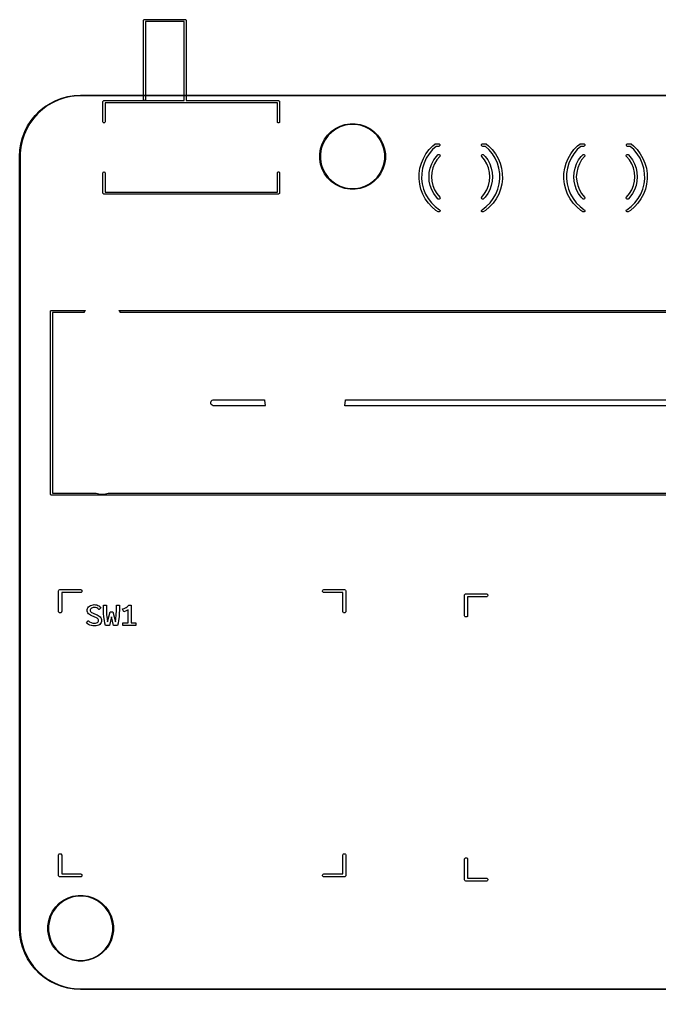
# Model space of a CAD drawing. Extents: x 110 to 212, y -82 to -34.
# Drawn here: x 110.48 to 142.03, y -82.02 to -34.25 of the extents above; entities that cross this region are included whole.
import ezdxf

# ---------------------------------------------------------------- set-up
doc = ezdxf.new("R2010")
doc.units = 0
doc.layers.add('BLACK', color=7, linetype='CONTINUOUS')

msp = doc.modelspace()

# ---------------------------------------------------------------- linework, layer by layer
at = {"layer": 'BLACK', "linetype": 'CONTINUOUS'}
for p, q in [((116.6, -34.3), (116.603806, -34.280866)), ((116.6, -38.25), (116.6, -34.3)), ((116.603806, -34.280866), (116.630866, -34.253806)), ((116.630866, -34.253806), (116.65, -34.25)), ((116.65, -34.25), (118.65, -34.25)), ((118.6, -34.35), (116.7, -34.35)), ((116.7, -34.35), (116.7, -38.25)), ((118.6, -38.25), (118.6, -34.35)), ((118.65, -34.25), (118.669134, -34.253806)), ((118.669134, -34.253806), (118.696194, -34.280866)), ((118.696194, -34.280866), (118.7, -34.3)), ((118.7, -34.3), (118.7, -38.25)), ((112.430257, -38.213224), (112.14482, -38.340309)), ((112.272042, -38.241961), (112.567062, -38.128713)), ((112.727415, -38.116672), (112.430257, -38.213224)), ((112.567062, -38.128713), (112.872304, -38.046923)), ((113.033037, -38.05171), (112.727415, -38.116672)), ((112.872304, -38.046923), (113.184423, -37.997489)), ((113.343775, -38.01905), (113.033037, -38.05171)), ((113.184423, -37.997489), (113.5, -37.98095)), ((113.5, -38.01905), (113.343775, -38.01905)), ((113.5, -37.98095), (194.5, -37.98095)), ((194.480954, -38.01905), (113.5, -38.01905)), ((111.621453, -38.680187), (111.389257, -38.889257)), ((111.479861, -38.756409), (111.725447, -38.557537)), ((111.87423, -38.496534), (111.621453, -38.680187)), ((111.725447, -38.557537), (111.990475, -38.385426)), ((112.14482, -38.340309), (111.87423, -38.496534)), ((111.990475, -38.385426), (112.272042, -38.241961)), ((114.6, -38.3), (114.603806, -38.280866)), ((114.6, -39.3), (114.6, -38.3)), ((114.603806, -38.280866), (114.630866, -38.253806)), ((114.630866, -38.253806), (114.65, -38.25)), ((114.65, -38.25), (116.6, -38.25)), ((116.65, -38.35), (114.7, -38.35)), ((114.7, -38.35), (114.7, -39.3)), ((116.6, -38.25), (116.7, -38.25)), ((116.7, -38.25), (116.6, -38.25)), ((118.65, -38.35), (116.65, -38.35)), ((116.7, -38.25), (118.6, -38.25)), ((123.2, -38.35), (118.65, -38.35)), ((118.7, -38.25), (123.25, -38.25)), ((123.2, -39.3), (123.2, -38.35)), ((123.25, -38.25), (123.269134, -38.253806)), ((123.269134, -38.253806), (123.296194, -38.280866)), ((123.296194, -38.280866), (123.3, -38.3)), ((123.3, -38.3), (123.3, -39.3)), ((111.180187, -39.121453), (110.996534, -39.37423)), ((111.057537, -39.225447), (111.256409, -38.979861)), ((111.389257, -38.889257), (111.180187, -39.121453)), ((111.256409, -38.979861), (111.479861, -38.756409)), ((110.840309, -39.64482), (110.713224, -39.930257)), ((110.741961, -39.772042), (110.885426, -39.490475)), ((110.996534, -39.37423), (110.840309, -39.64482)), ((110.885426, -39.490475), (111.057537, -39.225447)), ((114.603806, -39.319134), (114.6, -39.3)), ((114.630866, -39.346194), (114.603806, -39.319134)), ((114.669134, -39.346194), (114.630866, -39.346194)), ((114.696194, -39.319134), (114.669134, -39.346194)), ((114.7, -39.3), (114.696194, -39.319134)), ((123.203806, -39.319134), (123.2, -39.3)), ((123.230866, -39.346194), (123.203806, -39.319134)), ((123.269134, -39.346194), (123.230866, -39.346194)), ((123.296194, -39.319134), (123.269134, -39.346194)), ((123.3, -39.3), (123.296194, -39.319134)), ((125.848511, -39.768865), (126.054049, -39.619533)), ((126.071401, -39.64785), (125.87008, -39.794119)), ((126.054049, -39.619533), (126.280416, -39.504193)), ((126.293126, -39.534876), (126.071401, -39.64785)), ((126.280416, -39.504193), (126.52204, -39.425684)), ((126.529793, -39.457978), (126.293126, -39.534876)), ((126.52204, -39.425684), (126.772971, -39.385941)), ((126.775577, -39.41905), (126.529793, -39.457978)), ((126.772971, -39.385941), (127.027029, -39.385941)), ((127.024423, -39.41905), (126.775577, -39.41905)), ((127.270207, -39.457978), (127.024423, -39.41905)), ((127.027029, -39.385941), (127.27796, -39.425684)), ((127.506874, -39.534876), (127.270207, -39.457978)), ((127.27796, -39.425684), (127.519584, -39.504193)), ((127.728599, -39.64785), (127.506874, -39.534876)), ((127.519584, -39.504193), (127.745951, -39.619533)), ((127.92992, -39.794119), (127.728599, -39.64785)), ((127.745951, -39.619533), (127.951489, -39.768865)), ((110.546923, -40.372304), (110.628713, -40.067062)), ((110.713224, -39.930257), (110.616672, -40.227415)), ((110.628713, -40.067062), (110.741961, -39.772042)), ((125.519533, -40.154049), (125.668865, -39.948511)), ((125.694119, -39.97008), (125.54785, -40.171401)), ((125.668865, -39.948511), (125.848511, -39.768865)), ((125.87008, -39.794119), (125.694119, -39.97008)), ((128.105881, -39.97008), (127.92992, -39.794119)), ((127.951489, -39.768865), (128.131135, -39.948511)), ((128.25215, -40.171401), (128.105881, -39.97008)), ((128.131135, -39.948511), (128.280467, -40.154049)), ((110.497489, -40.684423), (110.546923, -40.372304)), ((110.55171, -40.533037), (110.51905, -40.843775)), ((110.616672, -40.227415), (110.55171, -40.533037)), ((125.325684, -40.62204), (125.404193, -40.380416)), ((125.434876, -40.393126), (125.357978, -40.629793)), ((125.404193, -40.380416), (125.519533, -40.154049)), ((125.54785, -40.171401), (125.434876, -40.393126)), ((128.365124, -40.393126), (128.25215, -40.171401)), ((128.280467, -40.154049), (128.395807, -40.380416)), ((128.442022, -40.629793), (128.365124, -40.393126)), ((128.395807, -40.380416), (128.474316, -40.62204)), ((130.673819, -40.659315), (130.855458, -40.473642)), ((131.017469, -40.5), (130.838235, -40.662879)), ((130.855458, -40.473642), (130.957232, -40.392965)), ((130.957232, -40.392965), (130.972515, -40.380861)), ((130.972515, -40.380861), (131.011472, -40.379242)), ((131.011472, -40.379242), (131.012612, -40.38)), ((131.012612, -40.38), (131.15, -40.38)), ((131.15, -40.5), (131.017469, -40.5)), ((131.15, -40.38), (131.172961, -40.384567)), ((131.172961, -40.495433), (131.15, -40.5)), ((131.172961, -40.384567), (131.205433, -40.417039)), ((131.205433, -40.462961), (131.172961, -40.495433)), ((131.205433, -40.417039), (131.205433, -40.462961)), ((133.254567, -40.417039), (133.287039, -40.384567)), ((133.254567, -40.462961), (133.254567, -40.417039)), ((133.287039, -40.495433), (133.254567, -40.462961)), ((133.287039, -40.384567), (133.31, -40.38)), ((133.31, -40.5), (133.287039, -40.495433)), ((133.31, -40.38), (133.447388, -40.38)), ((133.44253, -40.5), (133.31, -40.5)), ((133.621764, -40.66288), (133.44253, -40.5)), ((133.447388, -40.38), (133.448528, -40.379242)), ((133.448528, -40.379242), (133.487485, -40.380861)), ((133.487485, -40.380861), (133.502768, -40.392965)), ((133.502768, -40.392965), (133.502767, -40.392966)), ((133.502767, -40.392966), (133.604541, -40.473643)), ((133.604541, -40.473643), (133.78618, -40.659316)), ((137.808819, -40.659315), (137.990458, -40.473642)), ((138.152469, -40.5), (137.973235, -40.662879)), ((137.990458, -40.473642), (138.092232, -40.392965)), ((138.092232, -40.392965), (138.107515, -40.380861)), ((138.107515, -40.380861), (138.146472, -40.379242)), ((138.146472, -40.379242), (138.147612, -40.38)), ((138.147612, -40.38), (138.285, -40.38)), ((138.285, -40.5), (138.152469, -40.5)), ((138.285, -40.38), (138.307961, -40.384567)), ((138.307961, -40.495433), (138.285, -40.5)), ((138.307961, -40.384567), (138.340433, -40.417039)), ((138.340433, -40.462961), (138.307961, -40.495433)), ((138.340433, -40.417039), (138.340433, -40.462961)), ((140.389567, -40.417039), (140.422039, -40.384567)), ((140.389567, -40.462961), (140.389567, -40.417039)), ((140.422039, -40.495433), (140.389567, -40.462961)), ((140.422039, -40.384567), (140.445, -40.38)), ((140.445, -40.5), (140.422039, -40.495433)), ((140.445, -40.38), (140.582388, -40.38)), ((140.57753, -40.5), (140.445, -40.5)), ((140.756764, -40.66288), (140.57753, -40.5)), ((140.582388, -40.38), (140.583528, -40.379242)), ((140.583528, -40.379242), (140.622485, -40.380861)), ((140.622485, -40.380861), (140.637768, -40.392965)), ((140.637768, -40.392965), (140.637767, -40.392966)), ((140.637767, -40.392966), (140.739541, -40.473643)), ((140.739541, -40.473643), (140.92118, -40.659316)), ((110.48095, -41), (110.497489, -40.684423)), ((110.48095, -79), (110.48095, -41)), ((110.51905, -40.843775), (110.51905, -41)), ((110.51905, -41), (110.51905, -79)), ((125.285941, -40.872971), (125.325684, -40.62204)), ((125.285941, -40.875577), (125.285941, -40.872971)), ((125.285941, -41.127029), (125.285941, -40.875577)), ((125.357978, -40.629793), (125.31905, -40.875577)), ((125.31905, -40.875577), (125.31905, -41.124423)), ((128.48095, -40.875577), (128.442022, -40.629793)), ((128.474316, -40.62204), (128.514059, -40.872971)), ((128.48095, -41.124423), (128.48095, -40.875577)), ((128.514059, -40.872971), (128.514059, -41.127029)), ((130.387702, -41.091666), (130.517065, -40.866427)), ((130.517065, -40.866427), (130.673819, -40.659315)), ((130.670278, -40.863264), (130.530947, -41.084512)), ((130.838235, -40.662879), (130.670278, -40.863264)), ((130.903243, -41.172225), (131.031185, -40.99584)), ((131.031185, -40.99584), (131.106801, -40.917401)), ((131.193201, -41.000678), (131.052681, -41.170833)), ((131.1068, -40.917401), (131.120329, -40.903364)), ((131.106801, -40.917401), (131.1068, -40.917401)), ((131.120329, -40.903364), (131.158721, -40.896557)), ((131.158721, -40.896557), (131.193781, -40.913616)), ((131.206729, -40.986641), (131.1932, -41.000677)), ((131.1932, -41.000677), (131.193201, -41.000678)), ((131.193781, -40.913616), (131.212119, -40.948025)), ((131.212119, -40.948025), (131.206729, -40.986641)), ((133.247881, -40.948025), (133.266219, -40.913616)), ((133.253271, -40.986641), (133.247881, -40.948025)), ((133.2668, -41.000677), (133.253271, -40.986641)), ((133.266219, -40.913616), (133.301279, -40.896557)), ((133.266799, -41.000678), (133.2668, -41.000677)), ((133.407319, -41.170833), (133.266799, -41.000678)), ((133.301279, -40.896557), (133.339671, -40.903364)), ((133.339671, -40.903364), (133.3532, -40.917401)), ((133.3532, -40.917401), (133.353199, -40.917401)), ((133.353199, -40.917401), (133.428815, -40.99584)), ((133.428815, -40.99584), (133.556757, -41.172225)), ((133.789721, -40.863265), (133.621764, -40.66288)), ((133.78618, -40.659316), (133.942934, -40.866428)), ((133.929052, -41.084512), (133.789721, -40.863265)), ((133.942934, -40.866428), (134.072297, -41.091666)), ((137.522702, -41.091666), (137.652065, -40.866427)), ((137.652065, -40.866427), (137.808819, -40.659315)), ((137.805278, -40.863264), (137.665947, -41.084512)), ((137.973235, -40.662879), (137.805278, -40.863264)), ((138.038243, -41.172225), (138.166185, -40.99584)), ((138.166185, -40.99584), (138.241801, -40.917401)), ((138.328201, -41.000678), (138.187681, -41.170833)), ((138.2418, -40.917401), (138.255329, -40.903364)), ((138.241801, -40.917401), (138.2418, -40.917401)), ((138.255329, -40.903364), (138.293721, -40.896557)), ((138.293721, -40.896557), (138.328781, -40.913616)), ((138.341729, -40.986641), (138.3282, -41.000677)), ((138.3282, -41.000677), (138.328201, -41.000678)), ((138.328781, -40.913616), (138.347119, -40.948025)), ((138.347119, -40.948025), (138.341729, -40.986641)), ((140.382881, -40.948025), (140.401219, -40.913616)), ((140.388271, -40.986641), (140.382881, -40.948025)), ((140.4018, -41.000677), (140.388271, -40.986641)), ((140.401219, -40.913616), (140.436279, -40.896557)), ((140.401799, -41.000678), (140.4018, -41.000677)), ((140.542319, -41.170833), (140.401799, -41.000678)), ((140.436279, -40.896557), (140.474671, -40.903364)), ((140.474671, -40.903364), (140.4882, -40.917401)), ((140.4882, -40.917401), (140.488199, -40.917401)), ((140.488199, -40.917401), (140.563815, -40.99584)), ((140.563815, -40.99584), (140.691757, -41.172225)), ((140.924721, -40.863265), (140.756764, -40.66288)), ((140.92118, -40.659316), (141.077934, -40.866428)), ((141.064052, -41.084512), (140.924721, -40.863265)), ((141.077934, -40.866428), (141.207297, -41.091666)), ((125.325684, -41.37796), (125.285941, -41.127029)), ((125.31905, -41.124423), (125.357978, -41.370207)), ((125.404193, -41.619584), (125.325684, -41.37796)), ((125.357978, -41.370207), (125.434876, -41.606874)), ((128.365124, -41.606874), (128.442022, -41.370207)), ((128.474316, -41.37796), (128.395807, -41.619584)), ((128.442022, -41.370207), (128.48095, -41.124423)), ((128.514059, -41.127029), (128.474316, -41.37796)), ((130.218952, -41.581884), (130.287798, -41.331429)), ((130.287798, -41.331429), (130.387702, -41.091666)), ((130.422799, -41.322561), (130.347818, -41.573044)), ((130.530947, -41.084512), (130.422799, -41.322561)), ((130.726622, -41.569476), (130.801061, -41.364683)), ((130.801061, -41.364683), (130.903243, -41.172225)), ((130.939811, -41.360462), (130.857241, -41.56511)), ((131.052681, -41.170833), (130.939811, -41.360462)), ((133.520189, -41.360462), (133.407319, -41.170833)), ((133.602759, -41.56511), (133.520189, -41.360462)), ((133.556757, -41.172225), (133.658939, -41.364683)), ((133.658939, -41.364683), (133.733378, -41.569476)), ((134.0372, -41.322561), (133.929052, -41.084512)), ((134.112181, -41.573044), (134.0372, -41.322561)), ((134.072297, -41.091666), (134.172201, -41.33143)), ((134.172201, -41.33143), (134.241047, -41.581884)), ((137.353952, -41.581884), (137.422798, -41.331429)), ((137.422798, -41.331429), (137.522702, -41.091666)), ((137.557799, -41.322561), (137.482818, -41.573044)), ((137.665947, -41.084512), (137.557799, -41.322561)), ((137.861622, -41.569476), (137.936061, -41.364683)), ((137.936061, -41.364683), (138.038243, -41.172225)), ((138.074811, -41.360462), (137.992241, -41.56511)), ((138.187681, -41.170833), (138.074811, -41.360462)), ((140.655189, -41.360462), (140.542319, -41.170833)), ((140.737759, -41.56511), (140.655189, -41.360462)), ((140.691757, -41.172225), (140.793939, -41.364683)), ((140.793939, -41.364683), (140.868378, -41.569476)), ((141.1722, -41.322561), (141.064052, -41.084512)), ((141.247181, -41.573044), (141.1722, -41.322561)), ((141.207297, -41.091666), (141.307201, -41.33143)), ((141.307201, -41.33143), (141.376047, -41.581884)), ((114.6, -41.8), (114.603806, -41.780866)), ((114.6, -42.8), (114.6, -41.8)), ((114.603806, -41.780866), (114.630866, -41.753806)), ((114.630866, -41.753806), (114.669134, -41.753806)), ((114.669134, -41.753806), (114.696194, -41.780866)), ((114.696194, -41.780866), (114.7, -41.8)), ((114.7, -41.8), (114.7, -42.75)), ((123.2, -41.8), (123.203806, -41.780866)), ((123.2, -42.75), (123.2, -41.8)), ((123.203806, -41.780866), (123.230866, -41.753806)), ((123.230866, -41.753806), (123.269134, -41.753806)), ((123.269134, -41.753806), (123.296194, -41.780866)), ((123.296194, -41.780866), (123.3, -41.8)), ((123.3, -41.8), (123.3, -42.8)), ((125.519533, -41.845951), (125.404193, -41.619584)), ((125.434876, -41.606874), (125.54785, -41.828599)), ((125.668865, -42.051489), (125.519533, -41.845951)), ((125.54785, -41.828599), (125.694119, -42.02992)), ((125.694119, -42.02992), (125.87008, -42.205881)), ((127.92992, -42.205881), (128.105881, -42.02992)), ((128.105881, -42.02992), (128.25215, -41.828599)), ((128.280467, -41.845951), (128.131135, -42.051489)), ((128.25215, -41.828599), (128.365124, -41.606874)), ((128.395807, -41.619584), (128.280467, -41.845951)), ((130.178322, -42.098739), (130.182265, -41.839025)), ((130.182265, -41.839025), (130.218952, -41.581884)), ((130.307382, -41.831362), (130.302231, -42.092776)), ((130.347818, -41.573044), (130.307382, -41.831362)), ((130.666192, -42), (130.681373, -41.782628)), ((130.681373, -42.217372), (130.666192, -42)), ((130.681373, -41.782628), (130.726622, -41.569476)), ((130.80691, -41.779971), (130.790001, -42)), ((130.790001, -42), (130.80691, -42.220029)), ((130.857241, -41.56511), (130.80691, -41.779971)), ((133.65309, -41.779971), (133.602759, -41.56511)), ((133.669999, -42), (133.65309, -41.779971)), ((133.65309, -42.220029), (133.669999, -42)), ((133.733378, -41.569476), (133.778627, -41.782628)), ((133.778627, -41.782628), (133.793808, -42)), ((133.793808, -42), (133.778627, -42.217372)), ((134.152617, -41.831362), (134.112181, -41.573044)), ((134.157768, -42.092776), (134.152617, -41.831362)), ((134.241047, -41.581884), (134.277734, -41.839025)), ((134.277734, -41.839025), (134.281677, -42.098739)), ((137.313322, -42.098739), (137.317265, -41.839025)), ((137.317265, -41.839025), (137.353952, -41.581884)), ((137.442382, -41.831362), (137.437231, -42.092776)), ((137.482818, -41.573044), (137.442382, -41.831362)), ((137.801192, -42), (137.816373, -41.782628)), ((137.816373, -42.217372), (137.801192, -42)), ((137.816373, -41.782628), (137.861622, -41.569476)), ((137.94191, -41.779971), (137.925001, -42)), ((137.925001, -42), (137.94191, -42.220029)), ((137.992241, -41.56511), (137.94191, -41.779971)), ((140.78809, -41.779971), (140.737759, -41.56511)), ((140.804999, -42), (140.78809, -41.779971)), ((140.78809, -42.220029), (140.804999, -42)), ((140.868378, -41.569476), (140.913627, -41.782628)), ((140.913627, -41.782628), (140.928808, -42)), ((140.928808, -42), (140.913627, -42.217372)), ((141.287617, -41.831362), (141.247181, -41.573044)), ((141.292768, -42.092776), (141.287617, -41.831362)), ((141.376047, -41.581884), (141.412734, -41.839025)), ((141.412734, -41.839025), (141.416677, -42.098739)), ((125.848511, -42.231135), (125.668865, -42.051489)), ((126.054049, -42.380467), (125.848511, -42.231135)), ((125.87008, -42.205881), (126.071401, -42.35215)), ((126.280416, -42.495807), (126.054049, -42.380467)), ((126.071401, -42.35215), (126.293126, -42.465124)), ((126.52204, -42.574316), (126.280416, -42.495807)), ((126.293126, -42.465124), (126.529793, -42.542022)), ((127.270207, -42.542022), (127.506874, -42.465124)), ((127.519584, -42.495807), (127.27796, -42.574316)), ((127.506874, -42.465124), (127.728599, -42.35215)), ((127.745951, -42.380467), (127.519584, -42.495807)), ((127.728599, -42.35215), (127.92992, -42.205881)), ((127.951489, -42.231135), (127.745951, -42.380467)), ((128.131135, -42.051489), (127.951489, -42.231135)), ((130.207187, -42.356875), (130.178322, -42.098739)), ((130.268398, -42.609304), (130.207187, -42.356875)), ((130.302231, -42.092776), (130.332461, -42.352487)), ((130.332461, -42.352487), (130.397517, -42.605728)), ((130.726622, -42.430524), (130.681373, -42.217372)), ((130.801061, -42.635317), (130.726622, -42.430524)), ((130.80691, -42.220029), (130.857241, -42.43489)), ((130.857241, -42.43489), (130.939811, -42.639538)), ((133.520189, -42.639538), (133.602759, -42.43489)), ((133.602759, -42.43489), (133.65309, -42.220029)), ((133.733378, -42.430524), (133.658939, -42.635317)), ((133.778627, -42.217372), (133.733378, -42.430524)), ((134.062482, -42.605728), (134.127538, -42.352487)), ((134.127538, -42.352487), (134.157768, -42.092776)), ((134.252812, -42.356875), (134.191601, -42.609304)), ((134.281677, -42.098739), (134.252812, -42.356875)), ((137.342187, -42.356875), (137.313322, -42.098739)), ((137.403398, -42.609304), (137.342187, -42.356875)), ((137.437231, -42.092776), (137.467461, -42.352487)), ((137.467461, -42.352487), (137.532517, -42.605728)), ((137.861622, -42.430524), (137.816373, -42.217372)), ((137.936061, -42.635317), (137.861622, -42.430524)), ((137.94191, -42.220029), (137.992241, -42.43489)), ((137.992241, -42.43489), (138.074811, -42.639538)), ((140.655189, -42.639538), (140.737759, -42.43489)), ((140.737759, -42.43489), (140.78809, -42.220029)), ((140.868378, -42.430524), (140.793939, -42.635317)), ((140.913627, -42.217372), (140.868378, -42.430524)), ((141.197482, -42.605728), (141.262538, -42.352487)), ((141.262538, -42.352487), (141.292768, -42.092776)), ((141.387812, -42.356875), (141.326601, -42.609304)), ((141.416677, -42.098739), (141.387812, -42.356875)), ((114.603806, -42.819134), (114.6, -42.8)), ((114.630866, -42.846194), (114.603806, -42.819134)), ((114.65, -42.85), (114.630866, -42.846194)), ((123.25, -42.85), (114.65, -42.85)), ((114.7, -42.75), (123.2, -42.75)), ((123.269134, -42.846194), (123.25, -42.85)), ((123.296194, -42.819134), (123.269134, -42.846194)), ((123.3, -42.8), (123.296194, -42.819134)), ((126.772971, -42.614059), (126.52204, -42.574316)), ((126.529793, -42.542022), (126.775577, -42.58095)), ((127.027029, -42.614059), (126.772971, -42.614059)), ((126.775577, -42.58095), (127.024423, -42.58095)), ((127.024423, -42.58095), (127.270207, -42.542022)), ((127.27796, -42.574316), (127.027029, -42.614059)), ((130.360977, -42.85199), (130.268398, -42.609304)), ((130.483443, -43.081051), (130.360977, -42.85199)), ((130.397517, -42.605728), (130.496205, -42.847853)), ((130.496205, -42.847853), (130.626713, -43.074417)), ((130.903243, -42.827775), (130.801061, -42.635317)), ((131.031185, -43.00416), (130.903243, -42.827775)), ((130.939811, -42.639538), (131.052681, -42.829167)), ((131.052681, -42.829167), (131.193201, -42.999322)), ((133.266799, -42.999322), (133.407319, -42.829167)), ((133.407319, -42.829167), (133.520189, -42.639538)), ((133.556757, -42.827775), (133.428815, -43.00416)), ((133.658939, -42.635317), (133.556757, -42.827775)), ((133.833286, -43.074416), (133.963794, -42.847853)), ((133.963794, -42.847853), (134.062482, -42.605728)), ((134.099022, -42.851989), (133.976556, -43.081051)), ((134.191601, -42.609304), (134.099022, -42.851989)), ((137.495977, -42.85199), (137.403398, -42.609304)), ((137.618443, -43.081051), (137.495977, -42.85199)), ((137.532517, -42.605728), (137.631205, -42.847853)), ((137.631205, -42.847853), (137.761713, -43.074417)), ((138.038243, -42.827775), (137.936061, -42.635317)), ((138.166185, -43.00416), (138.038243, -42.827775)), ((138.074811, -42.639538), (138.187681, -42.829167)), ((138.187681, -42.829167), (138.328201, -42.999322)), ((140.401799, -42.999322), (140.542319, -42.829167)), ((140.542319, -42.829167), (140.655189, -42.639538)), ((140.691757, -42.827775), (140.563815, -43.00416)), ((140.793939, -42.635317), (140.691757, -42.827775)), ((140.968286, -43.074416), (141.098794, -42.847853)), ((141.098794, -42.847853), (141.197482, -42.605728)), ((141.234022, -42.851989), (141.111556, -43.081051)), ((141.326601, -42.609304), (141.234022, -42.851989)), ((130.633838, -43.292826), (130.483443, -43.081051)), ((130.626713, -43.074417), (130.786647, -43.281262)), ((130.809757, -43.483928), (130.633838, -43.292826)), ((130.786647, -43.281262), (130.973071, -43.464592)), ((130.973071, -43.464592), (131.182563, -43.621042)), ((131.106801, -43.082599), (131.031185, -43.00416)), ((131.120329, -43.096636), (131.1068, -43.082599)), ((131.1068, -43.082599), (131.106801, -43.082599)), ((131.158721, -43.103443), (131.120329, -43.096636)), ((131.193781, -43.086384), (131.158721, -43.103443)), ((131.193201, -42.999322), (131.1932, -42.999323)), ((131.1932, -42.999323), (131.206729, -43.013359)), ((131.212119, -43.051975), (131.193781, -43.086384)), ((131.206729, -43.013359), (131.212119, -43.051975)), ((133.247881, -43.051975), (133.253271, -43.013359)), ((133.266219, -43.086384), (133.247881, -43.051975)), ((133.253271, -43.013359), (133.2668, -42.999323)), ((133.301279, -43.103443), (133.266219, -43.086384)), ((133.2668, -42.999323), (133.266799, -42.999322)), ((133.277436, -43.621041), (133.486929, -43.464591)), ((133.339671, -43.096636), (133.301279, -43.103443)), ((133.3532, -43.082599), (133.339671, -43.096636)), ((133.428815, -43.00416), (133.353199, -43.082599)), ((133.353199, -43.082599), (133.3532, -43.082599)), ((133.486929, -43.464591), (133.673352, -43.281261)), ((133.826161, -43.292826), (133.650243, -43.483927)), ((133.673352, -43.281261), (133.833286, -43.074416)), ((133.976556, -43.081051), (133.826161, -43.292826)), ((137.768838, -43.292826), (137.618443, -43.081051)), ((137.761713, -43.074417), (137.921647, -43.281262)), ((137.944757, -43.483928), (137.768838, -43.292826)), ((137.921647, -43.281262), (138.108071, -43.464592)), ((138.108071, -43.464592), (138.317563, -43.621042)), ((138.241801, -43.082599), (138.166185, -43.00416)), ((138.255329, -43.096636), (138.2418, -43.082599)), ((138.2418, -43.082599), (138.241801, -43.082599)), ((138.293721, -43.103443), (138.255329, -43.096636)), ((138.328781, -43.086384), (138.293721, -43.103443)), ((138.328201, -42.999322), (138.3282, -42.999323)), ((138.3282, -42.999323), (138.341729, -43.013359)), ((138.347119, -43.051975), (138.328781, -43.086384)), ((138.341729, -43.013359), (138.347119, -43.051975)), ((140.382881, -43.051975), (140.388271, -43.013359)), ((140.401219, -43.086384), (140.382881, -43.051975)), ((140.388271, -43.013359), (140.4018, -42.999323)), ((140.436279, -43.103443), (140.401219, -43.086384)), ((140.4018, -42.999323), (140.401799, -42.999322)), ((140.412436, -43.621041), (140.621929, -43.464591)), ((140.474671, -43.096636), (140.436279, -43.103443)), ((140.4882, -43.082599), (140.474671, -43.096636)), ((140.563815, -43.00416), (140.488199, -43.082599)), ((140.488199, -43.082599), (140.4882, -43.082599)), ((140.621929, -43.464591), (140.808352, -43.281261)), ((140.961161, -43.292826), (140.785243, -43.483927)), ((140.808352, -43.281261), (140.968286, -43.074416)), ((141.111556, -43.081051), (140.961161, -43.292826)), ((131.008386, -43.651301), (130.809757, -43.483928)), ((131.117437, -43.721832), (131.008386, -43.651301)), ((131.133811, -43.732413), (131.117437, -43.721832)), ((131.172744, -43.730283), (131.133811, -43.732413)), ((131.202989, -43.705676), (131.172744, -43.730283)), ((131.182563, -43.621042), (131.198937, -43.631622)), ((131.198937, -43.631622), (131.212994, -43.667991)), ((131.212994, -43.667991), (131.202989, -43.705676)), ((133.247006, -43.667991), (133.261063, -43.631622)), ((133.257011, -43.705676), (133.247006, -43.667991)), ((133.287256, -43.730283), (133.257011, -43.705676)), ((133.261063, -43.631622), (133.277437, -43.621042)), ((133.277437, -43.621042), (133.277436, -43.621041)), ((133.326189, -43.732413), (133.287256, -43.730283)), ((133.342563, -43.721832), (133.326189, -43.732413)), ((133.451613, -43.6513), (133.342562, -43.721831)), ((133.342562, -43.721831), (133.342563, -43.721832)), ((133.650243, -43.483927), (133.451613, -43.6513)), ((138.143386, -43.651301), (137.944757, -43.483928)), ((138.252437, -43.721832), (138.143386, -43.651301)), ((138.268811, -43.732413), (138.252437, -43.721832)), ((138.307744, -43.730283), (138.268811, -43.732413)), ((138.337989, -43.705676), (138.307744, -43.730283)), ((138.317563, -43.621042), (138.333937, -43.631622)), ((138.333937, -43.631622), (138.347994, -43.667991)), ((138.347994, -43.667991), (138.337989, -43.705676)), ((140.382006, -43.667991), (140.396063, -43.631622)), ((140.392011, -43.705676), (140.382006, -43.667991)), ((140.422256, -43.730283), (140.392011, -43.705676)), ((140.396063, -43.631622), (140.412437, -43.621042)), ((140.412437, -43.621042), (140.412436, -43.621041)), ((140.461189, -43.732413), (140.422256, -43.730283)), ((140.477563, -43.721832), (140.461189, -43.732413)), ((140.586613, -43.6513), (140.477562, -43.721831)), ((140.477562, -43.721831), (140.477563, -43.721832)), ((140.785243, -43.483927), (140.586613, -43.6513)), ((112.01, -48.625), (112.013806, -48.605866)), ((112.01, -57.625), (112.01, -48.625)), ((112.013806, -48.605866), (112.040866, -48.578806)), ((112.040866, -48.578806), (112.06, -48.575)), ((112.06, -48.575), (113.7306, -48.575)), ((113.669216, -48.675), (112.11, -48.675)), ((112.11, -48.675), (112.11, -57.575)), ((113.678079, -48.653603), (113.669216, -48.675)), ((113.7306, -48.575), (113.678079, -48.653603)), ((115.441921, -48.653603), (115.3894, -48.575)), ((115.3894, -48.575), (187.06, -48.575)), ((115.450784, -48.675), (115.441921, -48.653603)), ((187.01, -48.675), (115.450784, -48.675)), ((119.93528, -53.041664), (119.976664, -53.00028)), ((119.976664, -53.00028), (120.030736, -52.977882)), ((120.030736, -52.977882), (120.06, -52.975)), ((120.06, -52.975), (122.564282, -52.975)), ((122.564282, -52.975), (122.564282, -53.005806)), ((122.564282, -53.005806), (122.598429, -53.265181)), ((126.521571, -53.265181), (126.555718, -53.005806)), ((126.555718, -53.005806), (126.555718, -52.975)), ((126.555718, -52.975), (171.564282, -52.975)), ((119.912882, -53.095736), (119.93528, -53.041664)), ((119.912882, -53.154264), (119.912882, -53.095736)), ((119.93528, -53.208336), (119.912882, -53.154264)), ((119.976664, -53.24972), (119.93528, -53.208336)), ((120.030736, -53.272118), (119.976664, -53.24972)), ((120.06, -53.275), (120.030736, -53.272118)), ((122.60106, -53.275), (120.06, -53.275)), ((122.598429, -53.265181), (122.60106, -53.275)), ((126.51894, -53.275), (126.521571, -53.265181)), ((171.60106, -53.275), (126.51894, -53.275)), ((112.013806, -57.644134), (112.01, -57.625)), ((112.040866, -57.671194), (112.013806, -57.644134)), ((112.06, -57.675), (112.040866, -57.671194)), ((187.06, -57.675), (112.06, -57.675)), ((112.11, -57.575), (114.25296, -57.575)), ((114.25296, -57.575), (114.269715, -57.58194)), ((114.269715, -57.58194), (114.461983, -57.620185)), ((114.461983, -57.620185), (114.658017, -57.620185)), ((114.658017, -57.620185), (114.850285, -57.58194)), ((114.850285, -57.58194), (114.86704, -57.575)), ((114.86704, -57.575), (185.25296, -57.575)), ((112.415, -62.4), (112.416441, -62.385368)), ((112.415, -63.4), (112.415, -62.4)), ((112.416441, -62.385368), (112.42764, -62.358332)), ((112.42764, -62.358332), (112.448332, -62.33764)), ((112.448332, -62.33764), (112.475368, -62.326441)), ((112.475368, -62.326441), (112.49, -62.325)), ((112.49, -62.325), (113.49, -62.325)), ((113.49, -62.475), (112.565, -62.475)), ((112.565, -62.475), (112.565, -63.4)), ((113.49, -62.325), (113.504632, -62.326441)), ((113.504632, -62.473559), (113.49, -62.475)), ((113.504632, -62.326441), (113.531668, -62.33764)), ((113.531668, -62.46236), (113.504632, -62.473559)), ((113.531668, -62.33764), (113.55236, -62.358332)), ((113.55236, -62.441668), (113.531668, -62.46236)), ((113.55236, -62.358332), (113.563559, -62.385368)), ((113.563559, -62.414632), (113.55236, -62.441668)), ((113.563559, -62.385368), (113.563559, -62.414632)), ((125.416441, -62.385368), (125.42764, -62.358332)), ((125.416441, -62.414632), (125.416441, -62.385368)), ((125.42764, -62.441668), (125.416441, -62.414632)), ((125.42764, -62.358332), (125.448332, -62.33764)), ((125.448332, -62.46236), (125.42764, -62.441668)), ((125.448332, -62.33764), (125.475368, -62.326441)), ((125.475368, -62.473559), (125.448332, -62.46236)), ((125.475368, -62.326441), (125.49, -62.325)), ((125.49, -62.475), (125.475368, -62.473559)), ((125.49, -62.325), (126.49, -62.325)), ((126.415, -62.475), (125.49, -62.475)), ((126.415, -63.4), (126.415, -62.475)), ((126.49, -62.325), (126.504632, -62.326441)), ((126.504632, -62.326441), (126.531668, -62.33764)), ((126.531668, -62.33764), (126.55236, -62.358332)), ((126.55236, -62.358332), (126.563559, -62.385368)), ((126.563559, -62.385368), (126.565, -62.4)), ((126.565, -62.4), (126.565, -63.4)), ((132.419774, -62.585368), (132.430973, -62.558332)), ((132.430973, -62.558332), (132.451665, -62.53764)), ((132.451665, -62.53764), (132.478701, -62.526441)), ((132.478701, -62.526441), (132.493333, -62.525)), ((132.493333, -62.525), (133.493333, -62.525)), ((133.493333, -62.525), (133.507965, -62.526441)), ((133.507965, -62.526441), (133.535001, -62.53764)), ((133.535001, -62.53764), (133.555693, -62.558332)), ((133.555693, -62.558332), (133.566892, -62.585368)), ((132.418333, -62.6), (132.419774, -62.585368)), ((132.418333, -63.6), (132.418333, -62.6)), ((133.493333, -62.675), (132.568333, -62.675)), ((132.568333, -62.675), (132.568333, -63.6)), ((133.507965, -62.673559), (133.493333, -62.675)), ((133.535001, -62.66236), (133.507965, -62.673559)), ((133.555693, -62.641668), (133.535001, -62.66236)), ((133.566892, -62.614632), (133.555693, -62.641668)), ((133.566892, -62.585368), (133.566892, -62.614632)), ((112.416441, -63.414632), (112.415, -63.4)), ((112.42764, -63.441668), (112.416441, -63.414632)), ((112.448332, -63.46236), (112.42764, -63.441668)), ((112.475368, -63.473559), (112.448332, -63.46236)), ((112.504632, -63.473559), (112.475368, -63.473559)), ((112.531668, -63.46236), (112.504632, -63.473559)), ((112.55236, -63.441668), (112.531668, -63.46236)), ((112.563559, -63.414632), (112.55236, -63.441668)), ((112.565, -63.4), (112.563559, -63.414632)), ((113.821063, -63.347099), (113.821064, -63.346281)), ((113.824714, -63.39197), (113.821063, -63.347099)), ((113.821064, -63.346281), (113.824704, -63.302397)), ((113.824704, -63.302397), (113.824858, -63.301514)), ((113.82487, -63.392866), (113.824714, -63.39197)), ((113.824858, -63.301514), (113.835421, -63.26214)), ((113.835273, -63.431472), (113.82487, -63.392866)), ((113.835628, -63.432406), (113.835273, -63.431472)), ((113.835421, -63.26214), (113.835751, -63.261255)), ((113.852348, -63.46586), (113.835628, -63.432406)), ((113.835751, -63.261255), (113.853055, -63.225567)), ((113.852896, -63.466723), (113.852348, -63.46586)), ((113.88816, -63.511396), (113.852896, -63.466723)), ((113.853055, -63.225567), (113.853581, -63.224713)), ((113.853581, -63.224713), (113.889884, -63.177195)), ((113.88884, -63.512102), (113.88816, -63.511396)), ((113.934115, -63.550716), (113.88884, -63.512102)), ((113.889884, -63.177195), (113.890621, -63.176418)), ((113.890621, -63.176418), (113.936933, -63.137108)), ((113.936933, -63.137108), (113.937679, -63.136584)), ((113.937679, -63.136584), (113.990985, -63.105967)), ((113.971708, -63.316631), (113.968287, -63.343895)), ((113.968287, -63.343895), (113.971598, -63.371288)), ((113.971598, -63.371288), (113.981266, -63.395479)), ((113.981774, -63.292244), (113.971708, -63.316631)), ((113.981266, -63.395479), (113.997702, -63.417511)), ((113.999037, -63.269727), (113.981774, -63.292244)), ((113.990985, -63.105967), (113.991709, -63.105625)), ((113.991709, -63.105625), (114.049717, -63.083729)), ((113.997702, -63.417511), (114.031453, -63.44644)), ((114.033647, -63.241657), (113.999037, -63.269727)), ((114.031453, -63.44644), (114.077537, -63.473892)), ((114.076365, -63.220528), (114.033647, -63.241657)), ((114.049717, -63.083729), (114.050403, -63.083525)), ((114.050403, -63.083525), (114.110367, -63.07026)), ((114.122657, -63.207549), (114.076365, -63.220528)), ((114.077537, -63.473892), (114.187832, -63.522709)), ((114.110367, -63.07026), (114.111069, -63.070156)), ((114.111069, -63.070156), (114.167303, -63.065897)), ((114.167694, -63.203337), (114.122657, -63.207549)), ((114.167303, -63.065897), (114.168011, -63.065894)), ((114.234323, -63.209083), (114.167694, -63.203337)), ((114.168011, -63.065894), (114.230713, -63.070042)), ((114.187832, -63.522709), (114.307498, -63.57314)), ((114.230713, -63.070042), (114.231384, -63.070132)), ((114.231384, -63.070132), (114.291858, -63.082483)), ((114.29107, -63.22538), (114.234323, -63.209083)), ((114.343825, -63.254159), (114.29107, -63.22538)), ((114.291858, -63.082483), (114.292512, -63.082664)), ((114.292512, -63.082664), (114.351297, -63.10329)), ((114.402498, -63.302972), (114.343825, -63.254159)), ((114.351297, -63.10329), (114.351923, -63.103559)), ((114.351923, -63.103559), (114.407294, -63.13195)), ((114.4055, -63.304124), (114.402498, -63.302972)), ((114.409091, -63.302799), (114.4055, -63.304124)), ((114.407294, -63.13195), (114.407915, -63.132328)), ((114.407915, -63.132328), (114.457205, -63.167467)), ((114.501476, -63.217375), (114.409091, -63.302799)), ((114.457205, -63.167467), (114.457772, -63.167937)), ((114.457772, -63.167937), (114.50155, -63.210103)), ((114.501682, -63.217173), (114.501476, -63.217375)), ((114.50155, -63.210103), (114.50308, -63.21361)), ((114.50308, -63.21361), (114.501682, -63.217173)), ((114.622835, -63.093318), (114.624281, -63.089775)), ((114.623986, -63.313315), (114.622835, -63.093318)), ((114.623991, -63.313516), (114.623986, -63.313315)), ((114.632726, -63.505366), (114.623991, -63.313516)), ((114.624281, -63.089775), (114.627809, -63.088292)), ((114.627809, -63.088292), (114.765038, -63.088292)), ((114.632742, -63.505596), (114.632726, -63.505366)), ((114.648013, -63.671994), (114.632742, -63.505596)), ((114.765038, -63.088292), (114.768574, -63.089756)), ((114.768574, -63.089756), (114.770038, -63.093289)), ((114.770038, -63.093289), (114.770184, -63.350119)), ((114.770184, -63.350119), (114.781199, -63.567534)), ((114.825051, -63.914768), (114.954805, -63.423818)), ((114.954805, -63.423818), (114.957124, -63.420774)), ((114.957124, -63.420774), (114.959639, -63.420096)), ((114.959639, -63.420096), (115.08005, -63.420096)), ((115.08005, -63.420096), (115.083586, -63.42156)), ((115.083586, -63.42156), (115.084883, -63.423815)), ((115.084883, -63.423815), (115.214523, -63.912993)), ((115.256292, -63.566859), (115.267489, -63.349962)), ((115.267489, -63.349962), (115.269651, -63.09325)), ((115.269651, -63.09325), (115.271145, -63.089727)), ((115.271145, -63.089727), (115.274651, -63.088292)), ((115.274651, -63.088292), (115.411854, -63.088292)), ((115.404996, -63.50554), (115.390151, -63.671981)), ((115.40501, -63.505335), (115.404996, -63.50554)), ((115.414208, -63.313466), (115.40501, -63.505335)), ((115.411854, -63.088292), (115.41539, -63.089756)), ((115.414214, -63.313287), (115.414208, -63.313466)), ((115.416854, -63.093352), (115.414214, -63.313287)), ((115.41539, -63.089756), (115.416854, -63.093292)), ((115.416854, -63.093292), (115.416854, -63.093352)), ((115.566303, -63.281907), (115.568926, -63.27912)), ((115.56642, -63.285732), (115.566303, -63.281907)), ((115.623817, -63.413166), (115.56642, -63.285732)), ((115.568926, -63.27912), (115.569492, -63.278905)), ((115.569492, -63.278905), (115.651648, -63.253312)), ((115.626061, -63.415545), (115.623817, -63.413166)), ((115.629873, -63.415884), (115.626061, -63.415545)), ((115.706352, -63.391891), (115.629873, -63.415884)), ((115.651648, -63.253312), (115.735713, -63.210805)), ((115.706926, -63.391671), (115.706352, -63.391891)), ((115.776685, -63.359933), (115.706926, -63.391671)), ((115.735713, -63.210805), (115.78786, -63.174451)), ((115.777246, -63.359633), (115.776685, -63.359933)), ((115.833363, -63.324895), (115.777246, -63.359633)), ((115.78786, -63.174451), (115.831154, -63.134372)), ((115.831154, -63.134372), (115.866708, -63.090159)), ((115.833363, -63.959079), (115.833363, -63.324895)), ((115.866708, -63.090159), (115.870064, -63.088321)), ((115.870064, -63.088321), (115.870604, -63.088292)), ((115.870604, -63.088292), (115.978376, -63.088292)), ((115.978376, -63.088292), (115.981912, -63.089756)), ((115.981912, -63.089756), (115.983376, -63.093292)), ((115.983376, -63.093292), (115.983376, -63.959079)), ((126.416441, -63.414632), (126.415, -63.4)), ((126.42764, -63.441668), (126.416441, -63.414632)), ((126.448332, -63.46236), (126.42764, -63.441668)), ((126.475368, -63.473559), (126.448332, -63.46236)), ((126.504632, -63.473559), (126.475368, -63.473559)), ((126.531668, -63.46236), (126.504632, -63.473559)), ((126.55236, -63.441668), (126.531668, -63.46236)), ((126.563559, -63.414632), (126.55236, -63.441668)), ((126.565, -63.4), (126.563559, -63.414632)), ((113.783277, -63.959037), (113.784369, -63.95537)), ((113.785098, -63.962403), (113.783277, -63.959037)), ((113.784369, -63.95537), (113.784583, -63.955123)), ((113.784583, -63.955123), (113.872816, -63.85993)), ((113.833995, -64.002117), (113.785098, -63.962403)), ((113.834467, -64.002457), (113.833995, -64.002117)), ((113.891113, -64.038414), (113.834467, -64.002457)), ((113.872816, -63.85993), (113.876293, -63.858333)), ((113.876293, -63.858333), (113.87954, -63.859372)), ((113.87954, -63.859372), (113.943588, -63.90886)), ((113.934697, -63.551144), (113.934115, -63.550716)), ((113.986488, -63.583738), (113.934697, -63.551144)), ((113.943588, -63.90886), (114.016237, -63.946173)), ((113.986918, -63.583979), (113.986488, -63.583738)), ((114.045037, -63.612995), (113.986918, -63.583979)), ((114.016237, -63.946173), (114.094053, -63.969579)), ((114.045386, -63.613154), (114.045037, -63.612995)), ((114.165782, -63.662119), (114.045386, -63.613154)), ((114.094053, -63.969579), (114.171952, -63.977256)), ((114.27534, -63.708863), (114.165782, -63.662119)), ((114.171952, -63.977256), (114.236324, -63.972332)), ((114.236324, -63.972332), (114.287206, -63.958877)), ((114.320932, -63.735434), (114.27534, -63.708863)), ((114.287206, -63.958877), (114.32722, -63.938262)), ((114.307498, -63.57314), (114.307786, -63.573273)), ((114.307786, -63.573273), (114.365483, -63.602023)), ((114.35446, -63.763211), (114.320932, -63.735434)), ((114.32722, -63.938262), (114.359168, -63.909002)), ((114.370929, -63.784322), (114.35446, -63.763211)), ((114.359168, -63.909002), (114.377521, -63.87496)), ((114.365483, -63.602023), (114.365873, -63.60224)), ((114.365873, -63.60224), (114.418086, -63.634367)), ((114.380566, -63.807516), (114.370929, -63.784322)), ((114.377521, -63.87496), (114.383856, -63.833823)), ((114.383856, -63.833823), (114.380566, -63.807516)), ((114.418086, -63.634367), (114.418653, -63.634773)), ((114.418653, -63.634773), (114.464532, -63.672734)), ((114.479537, -63.996622), (114.439307, -64.037618)), ((114.464532, -63.672734), (114.465241, -63.673452)), ((114.465241, -63.673452), (114.500572, -63.717374)), ((114.480234, -63.995728), (114.479537, -63.996622)), ((114.508501, -63.949498), (114.480234, -63.995728)), ((114.500572, -63.717374), (114.501131, -63.718238)), ((114.501131, -63.718238), (114.517925, -63.75119)), ((114.508986, -63.948449), (114.508501, -63.949498)), ((114.526219, -63.89592), (114.508986, -63.948449)), ((114.517925, -63.75119), (114.518289, -63.752127)), ((114.518289, -63.752127), (114.528655, -63.789592)), ((114.526444, -63.894853), (114.526219, -63.89592)), ((114.532427, -63.83439), (114.526444, -63.894853)), ((114.528655, -63.789592), (114.528818, -63.790506)), ((114.528818, -63.790506), (114.532433, -63.833479)), ((114.532433, -63.833479), (114.532427, -63.83439)), ((114.648039, -63.672221), (114.648013, -63.671994)), ((114.671037, -63.838646), (114.648039, -63.672221)), ((114.671074, -63.838873), (114.671037, -63.838646)), ((114.696521, -63.976224), (114.671074, -63.838873)), ((114.696578, -63.976493), (114.696521, -63.976224)), ((114.723787, -64.08848), (114.696578, -63.976493)), ((114.781199, -63.567534), (114.802298, -63.772086)), ((114.802298, -63.772086), (114.825051, -63.914768)), ((115.019843, -63.672681), (114.916864, -64.088502)), ((115.122763, -64.088501), (115.019843, -63.672681)), ((115.214523, -63.912993), (115.236151, -63.770816)), ((115.236151, -63.770816), (115.256292, -63.566859)), ((115.342936, -63.976493), (115.315903, -64.088473)), ((115.342995, -63.976214), (115.342936, -63.976493)), ((115.367953, -63.83887), (115.342995, -63.976214)), ((115.36799, -63.838635), (115.367953, -63.83887)), ((115.390127, -63.672196), (115.36799, -63.838635)), ((115.390151, -63.671981), (115.390127, -63.672196)), ((115.575748, -63.964079), (115.577212, -63.960543)), ((115.575748, -64.0873), (115.575748, -63.964079)), ((115.577212, -63.960543), (115.580748, -63.959079)), ((115.580748, -63.959079), (115.833363, -63.959079)), ((115.983376, -63.959079), (116.214986, -63.959079)), ((116.214986, -63.959079), (116.218522, -63.960543)), ((116.218522, -63.960543), (116.219986, -63.964079)), ((116.219986, -63.964079), (116.219986, -64.0873)), ((132.419774, -63.614632), (132.418333, -63.6)), ((132.430973, -63.641668), (132.419774, -63.614632)), ((132.451665, -63.66236), (132.430973, -63.641668)), ((132.478701, -63.673559), (132.451665, -63.66236)), ((132.507965, -63.673559), (132.478701, -63.673559)), ((132.535001, -63.66236), (132.507965, -63.673559)), ((132.555693, -63.641668), (132.535001, -63.66236)), ((132.566892, -63.614632), (132.555693, -63.641668)), ((132.568333, -63.6), (132.566892, -63.614632)), ((113.891586, -64.038679), (113.891113, -64.038414)), ((113.95683, -64.070781), (113.891586, -64.038679)), ((113.957375, -64.071011), (113.95683, -64.070781)), ((114.025702, -64.095094), (113.957375, -64.071011)), ((114.026363, -64.095277), (114.025702, -64.095094)), ((114.097097, -64.109738), (114.026363, -64.095277)), ((114.097769, -64.109828), (114.097097, -64.109738)), ((114.171566, -64.114698), (114.097769, -64.109828)), ((114.172211, -64.114699), (114.171566, -64.114698)), ((114.259369, -64.109182), (114.172211, -64.114699)), ((114.2601, -64.109081), (114.259369, -64.109182)), ((114.331387, -64.09381), (114.2601, -64.109081)), ((114.33222, -64.093554), (114.331387, -64.09381)), ((114.390366, -64.06996), (114.33222, -64.093554)), ((114.391242, -64.069499), (114.390366, -64.06996)), ((114.438494, -64.038288), (114.391242, -64.069499)), ((114.439307, -64.037618), (114.438494, -64.038288)), ((114.72511, -64.090836), (114.723787, -64.08848)), ((114.728646, -64.0923), (114.72511, -64.090836)), ((114.912011, -64.0923), (114.728646, -64.0923)), ((114.914593, -64.091582), (114.912011, -64.0923)), ((114.916864, -64.088502), (114.914593, -64.091582)), ((115.124081, -64.090836), (115.122763, -64.088501)), ((115.127617, -64.0923), (115.124081, -64.090836)), ((115.311043, -64.0923), (115.127617, -64.0923)), ((115.31365, -64.091566), (115.311043, -64.0923)), ((115.315903, -64.088473), (115.31365, -64.091566)), ((115.577212, -64.090836), (115.575748, -64.0873)), ((115.580748, -64.0923), (115.577212, -64.090836)), ((116.214986, -64.0923), (115.580748, -64.0923)), ((116.218522, -64.090836), (116.214986, -64.0923)), ((116.219986, -64.0873), (116.218522, -64.090836)), ((112.415, -75.4), (112.416441, -75.385368)), ((112.415, -76.4), (112.415, -75.4)), ((112.416441, -75.385368), (112.42764, -75.358332)), ((112.42764, -75.358332), (112.448332, -75.33764)), ((112.448332, -75.33764), (112.475368, -75.326441)), ((112.475368, -75.326441), (112.504632, -75.326441)), ((112.504632, -75.326441), (112.531668, -75.33764)), ((112.531668, -75.33764), (112.55236, -75.358332)), ((112.55236, -75.358332), (112.563559, -75.385368)), ((112.563559, -75.385368), (112.565, -75.4)), ((112.565, -75.4), (112.565, -76.325)), ((126.415, -75.4), (126.416441, -75.385368)), ((126.415, -76.325), (126.415, -75.4)), ((126.416441, -75.385368), (126.42764, -75.358332)), ((126.42764, -75.358332), (126.448332, -75.33764)), ((126.448332, -75.33764), (126.475368, -75.326441)), ((126.475368, -75.326441), (126.504632, -75.326441)), ((126.504632, -75.326441), (126.531668, -75.33764)), ((126.531668, -75.33764), (126.55236, -75.358332)), ((126.55236, -75.358332), (126.563559, -75.385368)), ((126.563559, -75.385368), (126.565, -75.4)), ((126.565, -75.4), (126.565, -76.4)), ((132.418333, -75.6), (132.419774, -75.585368)), ((132.418333, -76.6), (132.418333, -75.6)), ((132.419774, -75.585368), (132.430973, -75.558332)), ((132.430973, -75.558332), (132.451665, -75.53764)), ((132.451665, -75.53764), (132.478701, -75.526441)), ((132.478701, -75.526441), (132.507965, -75.526441)), ((132.507965, -75.526441), (132.535001, -75.53764)), ((132.535001, -75.53764), (132.555693, -75.558332)), ((132.555693, -75.558332), (132.566892, -75.585368)), ((132.566892, -75.585368), (132.568333, -75.6)), ((132.568333, -75.6), (132.568333, -76.525)), ((112.416441, -76.414632), (112.415, -76.4)), ((112.42764, -76.441668), (112.416441, -76.414632)), ((112.565, -76.325), (113.49, -76.325)), ((113.49, -76.325), (113.504632, -76.326441)), ((113.504632, -76.326441), (113.531668, -76.33764)), ((113.531668, -76.33764), (113.55236, -76.358332)), ((113.55236, -76.358332), (113.563559, -76.385368)), ((113.563559, -76.414632), (113.55236, -76.441668)), ((113.563559, -76.385368), (113.563559, -76.414632)), ((125.416441, -76.385368), (125.42764, -76.358332)), ((125.416441, -76.414632), (125.416441, -76.385368)), ((125.42764, -76.441668), (125.416441, -76.414632)), ((125.42764, -76.358332), (125.448332, -76.33764)), ((125.448332, -76.33764), (125.475368, -76.326441)), ((125.475368, -76.326441), (125.49, -76.325)), ((125.49, -76.325), (126.415, -76.325)), ((126.563559, -76.414632), (126.55236, -76.441668)), ((126.565, -76.4), (126.563559, -76.414632)), ((112.448332, -76.46236), (112.42764, -76.441668)), ((112.475368, -76.473559), (112.448332, -76.46236)), ((112.49, -76.475), (112.475368, -76.473559)), ((113.49, -76.475), (112.49, -76.475)), ((113.504632, -76.473559), (113.49, -76.475)), ((113.531668, -76.46236), (113.504632, -76.473559)), ((113.55236, -76.441668), (113.531668, -76.46236)), ((125.448332, -76.46236), (125.42764, -76.441668)), ((125.475368, -76.473559), (125.448332, -76.46236)), ((125.49, -76.475), (125.475368, -76.473559)), ((126.49, -76.475), (125.49, -76.475)), ((126.504632, -76.473559), (126.49, -76.475)), ((126.531668, -76.46236), (126.504632, -76.473559)), ((126.55236, -76.441668), (126.531668, -76.46236)), ((132.419774, -76.614632), (132.418333, -76.6)), ((132.430973, -76.641668), (132.419774, -76.614632)), ((132.451665, -76.66236), (132.430973, -76.641668)), ((132.478701, -76.673559), (132.451665, -76.66236)), ((132.493333, -76.675), (132.478701, -76.673559)), ((133.493333, -76.675), (132.493333, -76.675)), ((132.568333, -76.525), (133.493333, -76.525)), ((133.493333, -76.525), (133.507965, -76.526441)), ((133.507965, -76.673559), (133.493333, -76.675)), ((133.507965, -76.526441), (133.535001, -76.53764)), ((133.535001, -76.66236), (133.507965, -76.673559)), ((133.535001, -76.53764), (133.555693, -76.558332)), ((133.555693, -76.641668), (133.535001, -76.66236)), ((133.555693, -76.558332), (133.566892, -76.585368)), ((133.566892, -76.614632), (133.555693, -76.641668)), ((133.566892, -76.585368), (133.566892, -76.614632)), ((112.268865, -77.948511), (112.448511, -77.768865)), ((112.47008, -77.794119), (112.294119, -77.97008)), ((112.448511, -77.768865), (112.654049, -77.619533)), ((112.671401, -77.64785), (112.47008, -77.794119)), ((112.654049, -77.619533), (112.880416, -77.504193)), ((112.893126, -77.534876), (112.671401, -77.64785)), ((112.880416, -77.504193), (113.12204, -77.425684)), ((113.129793, -77.457978), (112.893126, -77.534876)), ((113.12204, -77.425684), (113.372971, -77.385941)), ((113.375577, -77.41905), (113.129793, -77.457978)), ((113.372971, -77.385941), (113.627029, -77.385941)), ((113.624423, -77.41905), (113.375577, -77.41905)), ((113.870207, -77.457978), (113.624423, -77.41905)), ((113.627029, -77.385941), (113.87796, -77.425684)), ((114.106874, -77.534876), (113.870207, -77.457978)), ((113.87796, -77.425684), (114.119584, -77.504193)), ((114.328599, -77.64785), (114.106874, -77.534876)), ((114.119584, -77.504193), (114.345951, -77.619533)), ((114.52992, -77.794119), (114.328599, -77.64785)), ((114.345951, -77.619533), (114.551489, -77.768865)), ((114.705881, -77.97008), (114.52992, -77.794119)), ((114.551489, -77.768865), (114.731135, -77.948511)), ((112.004193, -78.380416), (112.119533, -78.154049)), ((112.14785, -78.171401), (112.034876, -78.393126)), ((112.119533, -78.154049), (112.268865, -77.948511)), ((112.294119, -77.97008), (112.14785, -78.171401)), ((114.85215, -78.171401), (114.705881, -77.97008)), ((114.731135, -77.948511), (114.880467, -78.154049)), ((114.965124, -78.393126), (114.85215, -78.171401)), ((114.880467, -78.154049), (114.995807, -78.380416)), ((111.885941, -78.872971), (111.925684, -78.62204)), ((111.957978, -78.629793), (111.91905, -78.875577)), ((111.925684, -78.62204), (112.004193, -78.380416)), ((112.034876, -78.393126), (111.957978, -78.629793)), ((115.042022, -78.629793), (114.965124, -78.393126)), ((114.995807, -78.380416), (115.074316, -78.62204)), ((115.08095, -78.875577), (115.042022, -78.629793)), ((115.074316, -78.62204), (115.114059, -78.872971)), ((110.497489, -79.315577), (110.48095, -79)), ((110.51905, -79), (110.51905, -79.156225)), ((110.51905, -79.156225), (110.55171, -79.466963)), ((111.885941, -78.875577), (111.885941, -78.872971)), ((111.885941, -79.127029), (111.885941, -78.875577)), ((111.925684, -79.37796), (111.885941, -79.127029)), ((111.91905, -78.875577), (111.91905, -79.124423)), ((111.91905, -79.124423), (111.957978, -79.370207)), ((115.042022, -79.370207), (115.08095, -79.124423)), ((115.114059, -79.127029), (115.074316, -79.37796)), ((115.08095, -79.124423), (115.08095, -78.875577)), ((115.114059, -78.872971), (115.114059, -79.127029)), ((110.546923, -79.627696), (110.497489, -79.315577)), ((110.628713, -79.932938), (110.546923, -79.627696)), ((110.55171, -79.466963), (110.616672, -79.772585)), ((110.616672, -79.772585), (110.713224, -80.069743)), ((112.004193, -79.619584), (111.925684, -79.37796)), ((111.957978, -79.370207), (112.034876, -79.606874)), ((112.119533, -79.845951), (112.004193, -79.619584)), ((112.034876, -79.606874), (112.14785, -79.828599)), ((114.85215, -79.828599), (114.965124, -79.606874)), ((114.995807, -79.619584), (114.880467, -79.845951)), ((114.965124, -79.606874), (115.042022, -79.370207)), ((115.074316, -79.37796), (114.995807, -79.619584)), ((110.741961, -80.227958), (110.628713, -79.932938)), ((110.713224, -80.069743), (110.840309, -80.35518)), ((110.885426, -80.509525), (110.741961, -80.227958)), ((112.268865, -80.051489), (112.119533, -79.845951)), ((112.14785, -79.828599), (112.294119, -80.02992)), ((112.448511, -80.231135), (112.268865, -80.051489)), ((112.294119, -80.02992), (112.47008, -80.205881)), ((112.654049, -80.380467), (112.448511, -80.231135)), ((112.47008, -80.205881), (112.671401, -80.35215)), ((114.328599, -80.35215), (114.52992, -80.205881)), ((114.551489, -80.231135), (114.345951, -80.380467)), ((114.52992, -80.205881), (114.705881, -80.02992)), ((114.731135, -80.051489), (114.551489, -80.231135)), ((114.705881, -80.02992), (114.85215, -79.828599)), ((114.880467, -79.845951), (114.731135, -80.051489)), ((110.840309, -80.35518), (110.996534, -80.62577)), ((111.057537, -80.774553), (110.885426, -80.509525)), ((110.996534, -80.62577), (111.180187, -80.878547)), ((112.880416, -80.495807), (112.654049, -80.380467)), ((112.671401, -80.35215), (112.893126, -80.465124)), ((113.12204, -80.574316), (112.880416, -80.495807)), ((112.893126, -80.465124), (113.129793, -80.542022)), ((113.372971, -80.614059), (113.12204, -80.574316)), ((113.129793, -80.542022), (113.375577, -80.58095)), ((113.627029, -80.614059), (113.372971, -80.614059)), ((113.375577, -80.58095), (113.624423, -80.58095)), ((113.624423, -80.58095), (113.870207, -80.542022)), ((113.87796, -80.574316), (113.627029, -80.614059)), ((113.870207, -80.542022), (114.106874, -80.465124)), ((114.119584, -80.495807), (113.87796, -80.574316)), ((114.106874, -80.465124), (114.328599, -80.35215)), ((114.345951, -80.380467), (114.119584, -80.495807)), ((111.256409, -81.020139), (111.057537, -80.774553)), ((111.180187, -80.878547), (111.389257, -81.110743)), ((111.479861, -81.243591), (111.256409, -81.020139)), ((111.389257, -81.110743), (111.621453, -81.319813)), ((111.725447, -81.442463), (111.479861, -81.243591)), ((111.621453, -81.319813), (111.87423, -81.503466)), ((111.990475, -81.614574), (111.725447, -81.442463)), ((111.87423, -81.503466), (112.14482, -81.659691)), ((112.272042, -81.758039), (111.990475, -81.614574)), ((112.14482, -81.659691), (112.430257, -81.786776)), ((112.567062, -81.871287), (112.272042, -81.758039)), ((112.430257, -81.786776), (112.727415, -81.883328)), ((112.872304, -81.953077), (112.567062, -81.871287)), ((112.727415, -81.883328), (113.033037, -81.94829)), ((113.184423, -82.002511), (112.872304, -81.953077)), ((113.033037, -81.94829), (113.343775, -81.98095)), ((113.5, -82.01905), (113.184423, -82.002511)), ((113.343775, -81.98095), (113.5, -81.98095)), ((113.5, -81.98095), (209, -81.98095)), ((209, -82.01905), (113.5, -82.01905))]:
    msp.add_line(p, q, dxfattribs=at)

doc.saveas('drawing.dxf')
